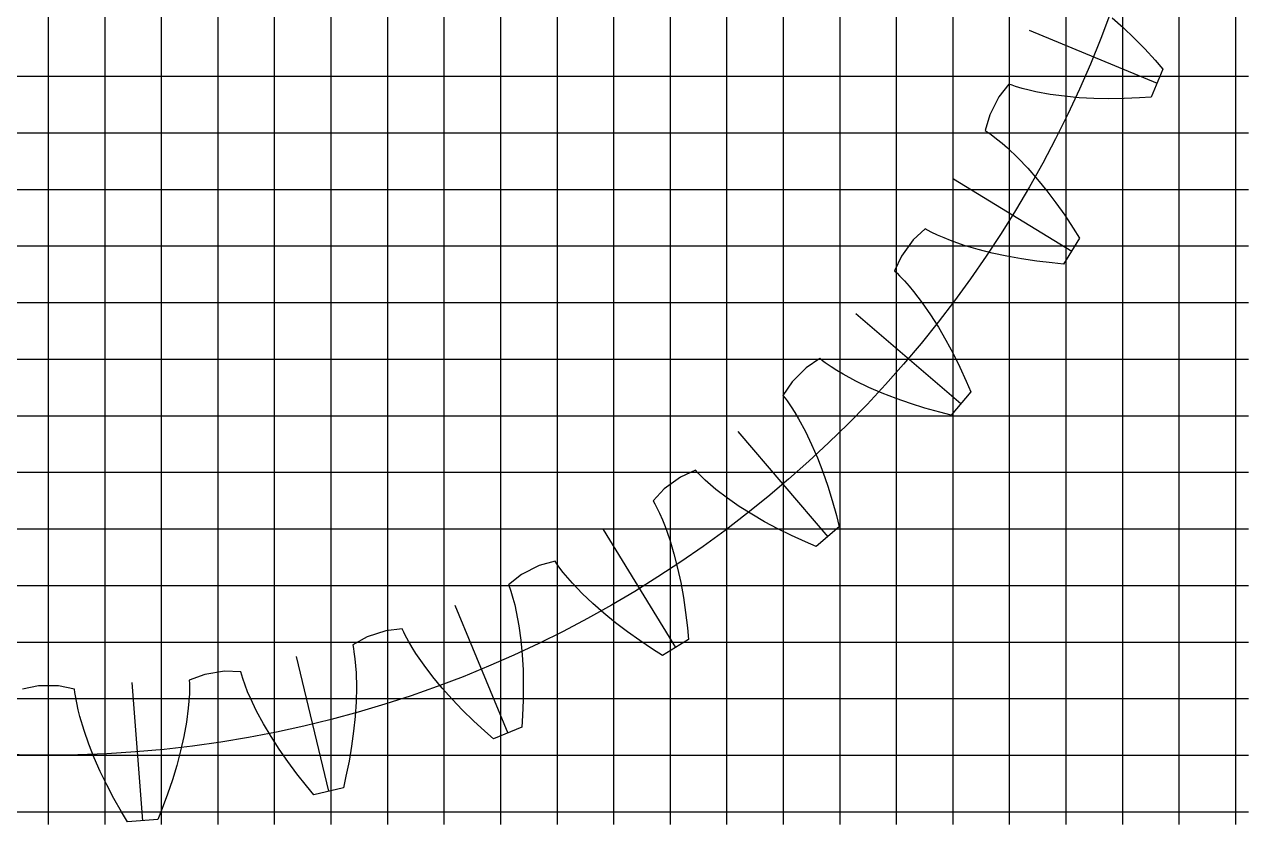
# Model space of a CAD drawing. Extents: x 0 to 42.4, y 0 to 42.4.
# Drawn here: x 20.8 to 42.45, y 0 to 14.14 of the extents above; entities that cross this region are included whole.
import ezdxf

# ---------------------------------------------------------------- set-up
doc = ezdxf.new("R2010")
doc.units = 0

msp = doc.modelspace()

# ---------------------------------------------------------------- linework, layer by layer
at = {"layer": 'a'}
msp.add_lwpolyline([(40.03835, 14.26015), (40.23438, 14.0847), (40.42656, 13.90037), (40.61492, 13.70767), (40.79949, 13.50696), (40.93542, 13.35137), (40.72977, 12.8549), (40.52364, 12.841), (40.25121, 12.82959), (39.98175, 12.82652), (39.71553, 12.83207), (39.45285, 12.84661), (39.19407, 12.87066), (38.93968, 12.90493), (38.69032, 12.95054), (38.56784, 12.97815), (38.44707, 13.00945), (38.32835, 13.04509), (38.26995, 13.06493), (38.21239, 13.08654), (38.03307, 12.85893), (37.87272, 12.54421), (37.79398, 12.26536), (37.84529, 12.2315), (37.89567, 12.1959), (37.99429, 12.12081), (38.09059, 12.0415), (38.18492, 11.95864), (38.36839, 11.78371), (38.54564, 11.59805), (38.7172, 11.40283), (38.88337, 11.19887), (39.04434, 10.98675), (39.20024, 10.76695), (39.35114, 10.53984), (39.46105, 10.36491), (39.18028, 9.90672), (38.97451, 9.92524), (38.70365, 9.95658), (38.43703, 9.9957), (38.17495, 10.04283), (37.91778, 10.09829), (37.66595, 10.16252), (37.42005, 10.23617), (37.1809, 10.32022), (37.06424, 10.36665), (36.94986, 10.41645), (36.83818, 10.47023), (36.78359, 10.49896), (36.73013, 10.52931), (36.51741, 10.33255), (36.3098, 10.0468), (36.1884, 9.78369), (36.23379, 9.74222), (36.27798, 9.69918), (36.36364, 9.60959), (36.44635, 9.51619), (36.52655, 9.41959), (36.6804, 9.21812), (36.82642, 9.00701), (36.96533, 8.78736), (37.09755, 8.55991), (37.22336, 8.32523), (37.34295, 8.08374), (37.45646, 7.83582), (37.53766, 7.64585), (37.18866, 7.23723), (36.98832, 7.2877), (36.7257, 7.36103), (36.46848, 7.44138), (36.217, 7.52893), (35.97167, 7.62393), (35.733, 7.72677), (35.50164, 7.83798), (35.27859, 7.95841), (35.17063, 8.02251), (35.06544, 8.0896), (34.96355, 8.16019), (34.91413, 8.1971), (34.86607, 8.23544), (34.62519, 8.07438), (34.37544, 7.82462), (34.21438, 7.58374), (34.25272, 7.53568), (34.28963, 7.48626), (34.36022, 7.38437), (34.4273, 7.27919), (34.49141, 7.17123), (34.61184, 6.94817), (34.72304, 6.71682), (34.82588, 6.47814), (34.92089, 6.23281), (35.00843, 5.98133), (35.08878, 5.72412), (35.16211, 5.46149), (35.21259, 5.26115), (34.80397, 4.91216), (34.61399, 4.99335), (34.36607, 5.10686), (34.12459, 5.22646), (33.8899, 5.35227), (33.66245, 5.48448), (33.4428, 5.62339), (33.2317, 5.76942), (33.03023, 5.92326), (32.93362, 6.00347), (32.84023, 6.08618), (32.75063, 6.17184), (32.70759, 6.21602), (32.66612, 6.26141), (32.40302, 6.14001), (32.11727, 5.9324), (31.92051, 5.71969), (31.95086, 5.66622), (31.97958, 5.61164), (32.03336, 5.49996), (32.08317, 5.38557), (32.12959, 5.26891), (32.21365, 5.02976), (32.28729, 4.78386), (32.35153, 4.53204), (32.40699, 4.27486), (32.45412, 4.01279), (32.49323, 3.74617), (32.52458, 3.47531), (32.5431, 3.26954), (32.08491, 2.98876), (31.90997, 3.09868), (31.68286, 3.24957), (31.46306, 3.40547), (31.25095, 3.56644), (31.04698, 3.73261), (30.85177, 3.90417), (30.6661, 4.08143), (30.49118, 4.26489), (30.40831, 4.35922), (30.329, 4.45552), (30.25391, 4.55415), (30.21832, 4.60452), (30.18446, 4.65584), (29.9056, 4.57709), (29.59089, 4.41674), (29.36327, 4.23742), (29.38489, 4.17987), (29.40472, 4.12146), (29.44037, 4.00274), (29.47166, 3.88197), (29.49927, 3.75949), (29.54488, 3.51013), (29.57915, 3.25574), (29.6032, 2.99697), (29.61775, 2.73429), (29.6233, 2.46806), (29.62023, 2.19861), (29.60881, 1.92618), (29.59491, 1.72004), (29.09844, 1.5144), (28.94285, 1.65033), (28.74215, 1.83489), (28.54944, 2.02326), (28.36512, 2.21543), (28.18966, 2.41146), (28.02368, 2.61145), (27.86803, 2.81556), (27.72396, 3.02413), (27.65687, 3.13026), (27.59361, 3.23779), (27.53487, 3.34694), (27.50759, 3.40227), (27.48218, 3.45825), (27.19443, 3.4241), (26.85851, 3.31495), (26.60565, 3.17345), (26.61799, 3.11322), (26.62844, 3.05243), (26.64508, 2.92959), (26.6571, 2.80542), (26.66521, 2.68012), (26.67125, 2.4267), (26.6653, 2.17008), (26.64857, 1.91073), (26.62185, 1.64901), (26.58568, 1.38519), (26.5405, 1.11953), (26.48661, 0.85224), (26.44063, 0.65082), (25.9181, 0.52538), (25.78569, 0.68397), (25.61633, 0.89766), (25.45546, 1.11385), (25.30347, 1.33249), (25.16084, 1.55356), (25.02819, 1.77704), (24.90639, 2.003), (24.79672, 2.23154), (24.74706, 2.34686), (24.70139, 2.46296), (24.66045, 2.57996), (24.64217, 2.63886), (24.62582, 2.69813), (24.33628, 2.70941), (23.98742, 2.65416), (23.71553, 2.55396), (23.7183, 2.49254), (23.71912, 2.43086), (23.71633, 2.30694), (23.70878, 2.18241), (23.69718, 2.05739), (23.66351, 1.80614), (23.61749, 1.55361), (23.56039, 1.30007), (23.49305, 1.04575), (23.41607, 0.79084), (23.32988, 0.53552), (23.23484, 0.27995), (23.15792, 0.08821), (22.6222, 0.04604), (22.51623, 0.2234), (22.38238, 0.46095), (22.25732, 0.69965), (22.1414, 0.93937), (22.03511, 1.18003), (21.93905, 1.42152), (21.8541, 1.66374), (21.78153, 1.90662), (21.75052, 2.02829), (21.72358, 2.1501), (21.70144, 2.27207), (21.6926, 2.33311), (21.68573, 2.39421), (21.40151, 2.45064), (21.0483, 2.45064), (20.76409, 2.39421)], dxfattribs=at)
at = {"layer": 'b'}
for p, q in [((21.22491, 0), (21.22491, 42.44981)), ((22.22491, 0), (22.22491, 42.44981)), ((23.22491, 0), (23.22491, 42.44981)), ((24.22491, 0), (24.22491, 42.44981)), ((25.22491, 0), (25.22491, 42.44981)), ((26.22491, 0), (26.22491, 42.44981)), ((27.22491, 0), (27.22491, 42.44981)), ((28.22491, 0), (28.22491, 42.44981)), ((29.22491, 0), (29.22491, 42.44981)), ((30.22491, 0), (30.22491, 42.44981)), ((31.22491, 0), (31.22491, 42.44981)), ((32.22491, 0), (32.22491, 42.44981)), ((33.22491, 0), (33.22491, 42.44981)), ((34.22491, 0), (34.22491, 42.44981)), ((35.22491, 0), (35.22491, 42.44981)), ((36.22491, 0), (36.22491, 42.44981)), ((37.22491, 0), (37.22491, 42.44981)), ((38.22491, 0), (38.22491, 42.44981)), ((39.22491, 0), (39.22491, 42.44981)), ((40.22491, 0), (40.22491, 42.44981)), ((41.22491, 0), (41.22491, 42.44981)), ((42.22491, 0), (42.22491, 42.44981)), ((0, 13.22491), (42.44981, 13.22491)), ((0, 12.22491), (42.44981, 12.22491)), ((0, 11.22491), (42.44981, 11.22491)), ((0, 10.22491), (42.44981, 10.22491)), ((0, 9.22491), (42.44981, 9.22491)), ((0, 8.22491), (42.44981, 8.22491)), ((0, 7.22491), (42.44981, 7.22491)), ((0, 6.22491), (42.44981, 6.22491)), ((0, 5.22491), (42.44981, 5.22491)), ((0, 4.22491), (42.44981, 4.22491)), ((0, 3.22491), (42.44981, 3.22491)), ((0, 2.22491), (42.44981, 2.22491)), ((0, 1.22491), (42.44981, 1.22491)), ((0, 0.22491), (42.44981, 0.22491))]:
    msp.add_line(p, q, dxfattribs=at)
at = {"layer": 'c'}
for p, q in [((38.57083, 14.03999), (40.83416, 13.10249)), ((37.23331, 11.41495), (39.32212, 10.13492)), ((35.5016, 9.03146), (37.36445, 7.44043)), ((33.41835, 6.94821), (35.00938, 5.08536)), ((31.03487, 5.21651), (32.31489, 3.1277)), ((28.40982, 3.87898), (29.34733, 1.61565)), ((25.60787, 2.96857), (26.17976, 0.58645)), ((22.69798, 2.50769), (22.89019, 0.06543))]:
    msp.add_line(p, q, dxfattribs=at)
msp.add_circle((21.22491, 21.22491), 20, dxfattribs=at)

doc.saveas('drawing.dxf')
